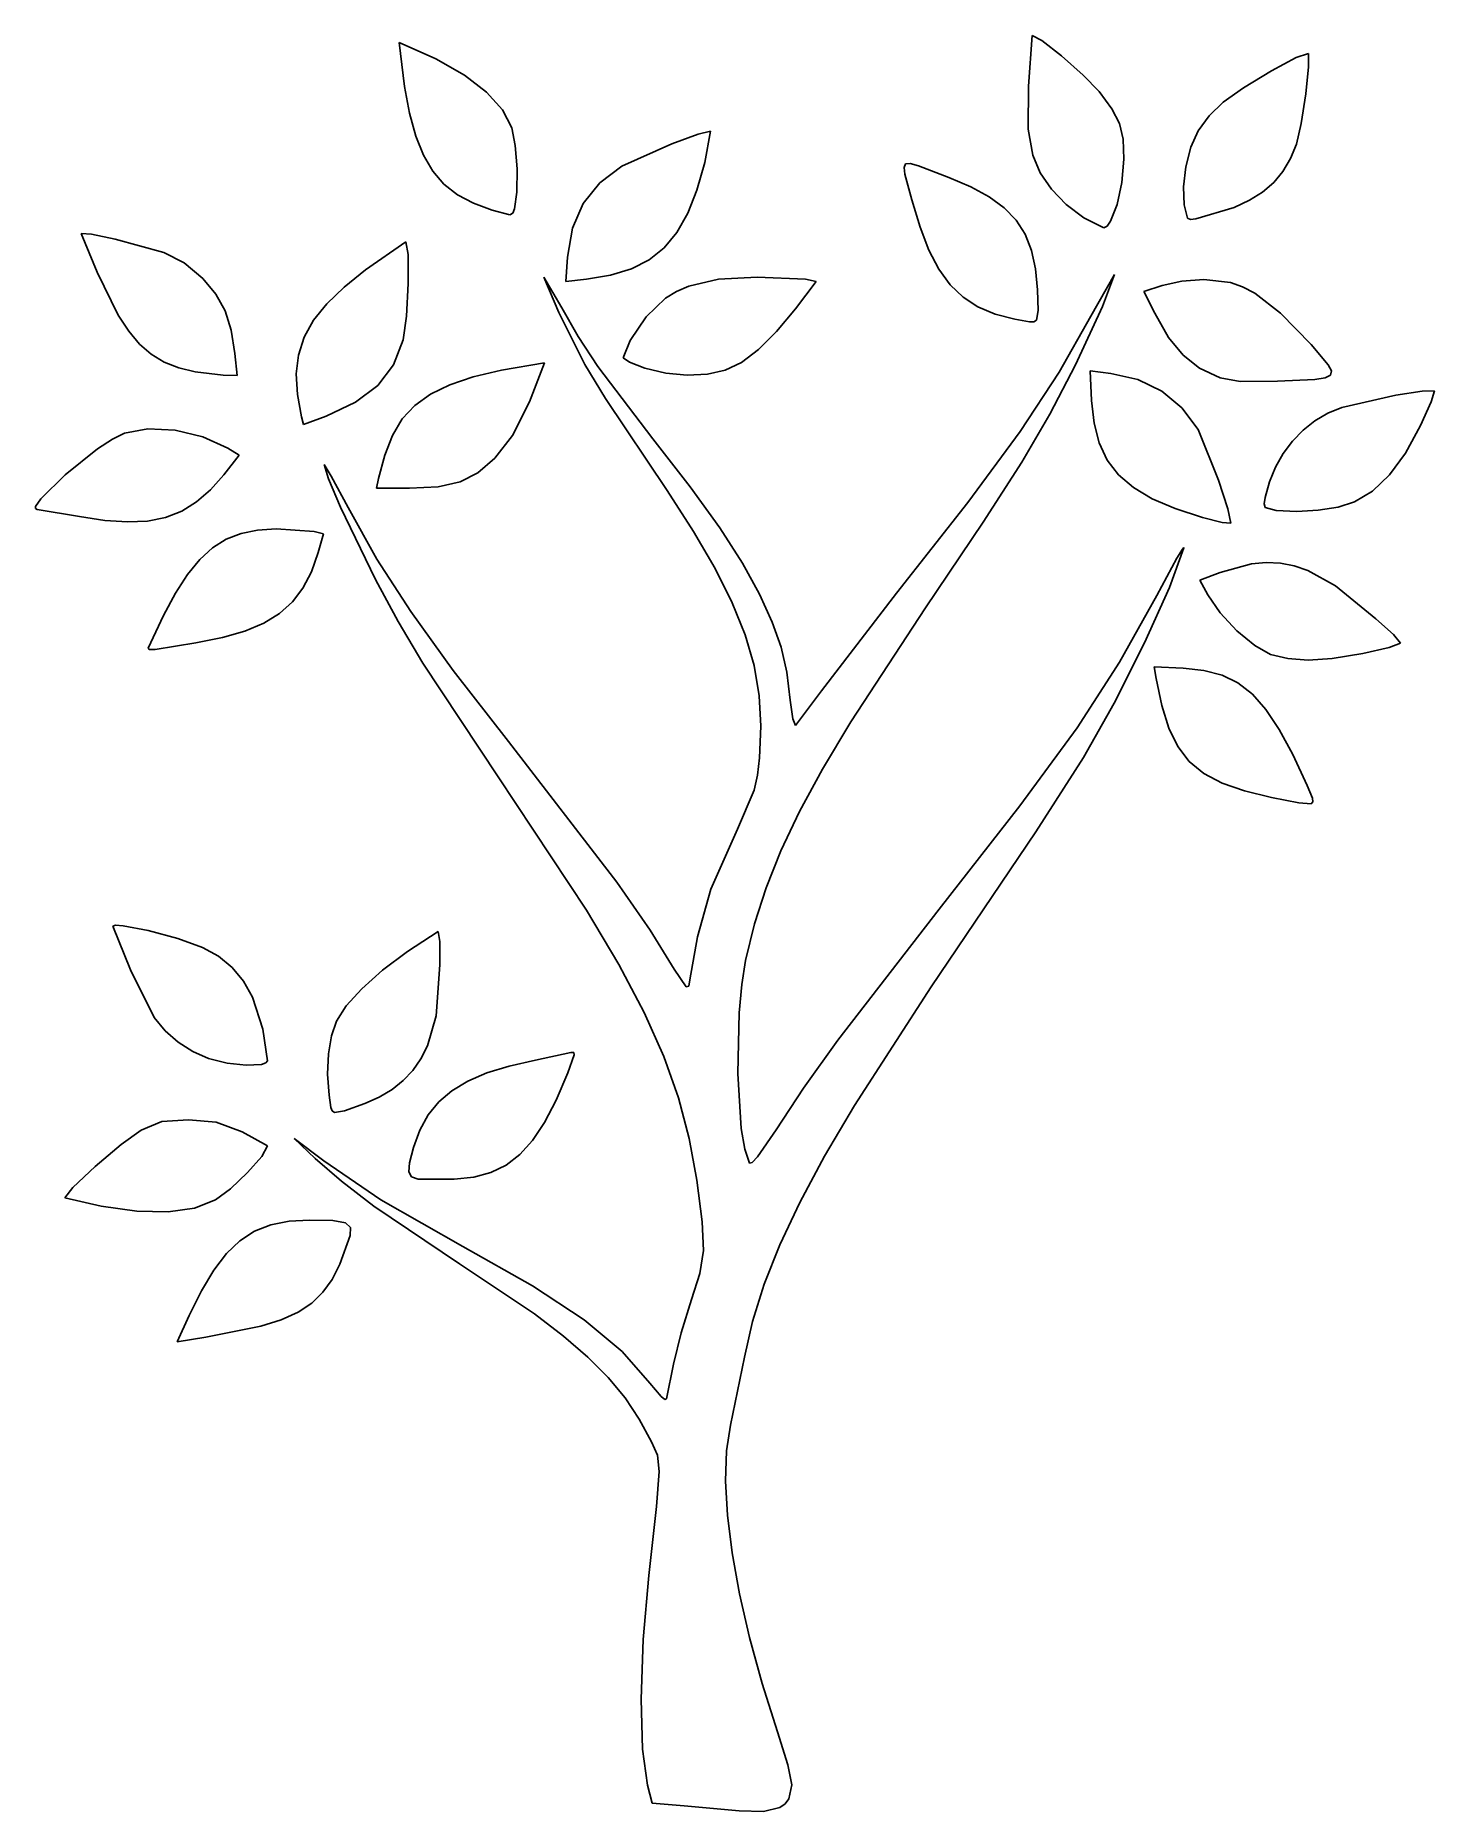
# Model space of a CAD drawing. Extents: x 96 to 209, y 81 to 224.
import ezdxf

# ---------------------------------------------------------------- set-up
doc = ezdxf.new("R2010")
doc.units = 0

msp = doc.modelspace()

# ---------------------------------------------------------------- linework, layer by layer
at = {"layer": 'Layer 1'}
for p, q in [((125.879956, 219.539078), (125.459662, 223.079561)), ((125.459662, 223.079561), (128.41355, 221.764005)), ((175.944383, 219.575081), (176.243533, 223.627874)), ((176.243533, 223.627874), (177.027433, 223.221691)), ((177.027433, 223.221691), (178.59999, 221.988937)), ((128.41355, 221.764005), (130.696977, 220.439166)), ((178.59999, 221.988937), (180.336551, 220.452369)), ((195.425104, 220.784116), (197.424375, 221.853225)), ((197.424375, 221.853225), (198.392215, 222.189579)), ((198.417908, 221.129188), (198.187876, 218.949237)), ((198.392215, 222.189579), (198.417908, 221.129188)), ((126.293214, 217.391096), (125.879956, 219.539078)), ((130.696977, 220.439166), (132.473492, 219.071458)), ((175.930977, 216.12221), (175.944383, 219.575081)), ((180.336551, 220.452369), (181.612467, 219.134744)), ((191.556917, 218.288176), (193.200564, 219.442387)), ((193.200564, 219.442387), (195.425104, 220.784116)), ((132.473492, 219.071458), (133.740853, 217.662925)), ((181.612467, 219.134744), (182.636651, 217.758053)), ((190.444591, 217.17346), (191.556917, 218.288176)), ((198.187876, 218.949237), (197.822413, 216.5706)), ((126.794209, 215.566947), (126.293214, 217.391096)), ((133.740853, 217.662925), (134.496821, 216.215612)), ((182.636651, 217.758053), (183.243897, 216.573952)), ((183.243897, 216.573952), (183.532581, 215.314088)), ((189.560606, 215.990861), (190.444591, 217.17346)), ((197.822413, 216.5706), (197.441814, 214.91415)), ((127.405935, 214.034246), (126.794209, 215.566947)), ((134.496821, 216.215612), (134.776227, 214.806021)), ((147.337206, 214.948145), (149.436521, 215.727203)), ((149.436521, 215.727203), (150.428435, 215.966692)), ((150.428435, 215.966692), (149.976834, 213.440103)), ((176.296709, 214.021938), (175.930977, 216.12221)), ((183.532581, 215.314088), (183.601078, 213.710105)), ((188.977435, 214.673378), (189.560606, 215.990861)), ((128.151387, 212.760607), (127.405935, 214.034246)), ((134.776227, 214.806021), (134.916188, 212.923815)), ((143.324509, 213.158222), (147.337206, 214.948145)), ((176.882543, 212.624198), (176.296709, 214.021938)), ((183.601078, 213.710105), (183.440661, 211.847772)), ((188.565599, 213.099239), (188.977435, 214.673378)), ((196.953242, 213.750912), (196.349126, 212.731119)), ((197.441814, 214.91415), (196.953242, 213.750912)), ((129.053557, 211.713645), (128.151387, 212.760607)), ((134.916188, 212.923815), (134.900325, 211.063003)), ((141.547194, 211.820054), (143.324509, 213.158222)), ((149.976834, 213.440103), (149.343608, 211.225728)), ((165.963733, 213.048695), (166.090783, 213.326439)), ((166.036525, 212.494049), (165.963733, 213.048695)), ((166.592713, 210.438105), (166.036525, 212.494049)), ((166.090783, 213.326439), (166.464909, 213.356267)), ((166.464909, 213.356267), (167.133341, 213.167165)), ((167.133341, 213.167165), (169.542051, 212.248118)), ((169.542051, 212.248118), (171.309487, 211.499482)), ((177.78435, 211.294484), (176.882543, 212.624198)), ((188.365975, 211.481802), (188.565599, 213.099239)), ((196.349126, 212.731119), (195.612857, 211.842472)), ((130.135441, 210.860972), (129.053557, 211.713645)), ((131.420032, 210.170205), (130.135441, 210.860972)), ((134.900325, 211.063003), (134.712261, 209.717595)), ((140.228338, 210.156517), (141.547194, 211.820054)), ((149.343608, 211.225728), (148.610481, 209.367396)), ((171.309487, 211.499482), (172.786178, 210.694093)), ((178.965618, 210.077432), (177.78435, 211.294484)), ((183.440661, 211.847772), (183.047644, 210.066576)), ((188.419438, 210.034423), (188.365975, 211.481802)), ((194.727824, 211.072671), (193.677415, 210.409419)), ((195.612857, 211.842472), (194.727824, 211.072671)), ((132.930324, 209.608956), (131.420032, 210.170205)), ((134.350617, 209.250609), (132.930324, 209.608956)), ((132.930324, 209.608956), (132.930324, 209.608956)), ((134.712261, 209.717595), (134.580833, 209.375879)), ((139.366757, 208.165626), (140.228338, 210.156517)), ((167.245704, 208.259025), (166.592713, 210.438105)), ((172.786178, 210.694093), (173.99233, 209.806422)), ((173.99233, 209.806422), (174.94815, 208.810945)), ((180.389838, 209.017681), (178.965618, 210.077432)), ((183.047644, 210.066576), (182.529158, 208.732652)), ((188.692035, 208.977787), (188.419438, 210.034423)), ((188.419438, 210.034423), (188.419438, 210.034423)), ((192.445022, 209.840416), (189.367835, 208.935961)), ((193.677415, 210.409419), (192.445022, 209.840416)), ((134.580833, 209.375879), (134.350617, 209.250609)), ((138.961266, 205.845393), (139.366757, 208.165626)), ((148.610481, 209.367396), (147.748373, 207.836461)), ((167.957711, 206.418025), (167.245704, 208.259025)), ((174.94815, 208.810945), (175.673842, 207.682135)), ((181.992338, 208.212134), (180.389838, 209.017681)), ((180.389838, 209.017681), (180.389838, 209.017681)), ((182.256344, 208.347834), (181.992338, 208.212134)), ((182.529158, 208.732652), (182.256344, 208.347834)), ((188.942424, 208.873005), (188.692035, 208.977787)), ((189.367835, 208.935961), (188.942424, 208.873005)), ((101.251619, 204.635405), (99.956504, 207.759537)), ((99.956504, 207.759537), (100.774721, 207.687643)), ((100.774721, 207.687643), (102.691602, 207.281244)), ((102.691602, 207.281244), (106.594758, 206.215454)), ((122.757949, 204.826994), (125.991504, 207.071042)), ((125.991504, 207.071042), (126.179999, 206.070487)), ((146.728205, 206.604277), (145.520897, 205.642199)), ((147.748373, 207.836461), (146.728205, 206.604277)), ((175.673842, 207.682135), (176.189612, 206.394465)), ((106.594758, 206.215454), (108.223938, 205.398395)), ((108.223938, 205.398395), (109.719649, 204.130111)), ((126.179999, 206.070487), (126.192623, 203.739108)), ((138.821947, 203.898254), (138.961266, 205.845393)), ((138.961266, 205.845393), (138.961266, 205.845393)), ((145.520897, 205.642199), (144.09737, 204.92158)), ((168.753257, 204.886695), (167.957711, 206.418025)), ((176.189612, 206.394465), (176.515667, 204.922408)), ((102.93177, 201.192567), (101.251619, 204.635405)), ((109.719649, 204.130111), (110.765324, 202.884147)), ((121.04027, 203.455745), (122.757949, 204.826994)), ((126.192623, 203.739108), (126.055338, 201.109978)), ((138.268404, 201.415443), (137.055115, 204.255661)), ((137.055115, 204.255661), (138.499565, 201.786216)), ((140.485337, 204.090135), (138.821947, 203.898254)), ((142.428543, 204.413774), (140.485337, 204.090135)), ((144.09737, 204.92158), (142.428543, 204.413774)), ((148.700244, 203.536567), (151.090452, 204.082274)), ((151.090452, 204.082274), (154.178449, 204.252311)), ((154.178449, 204.252311), (158.046705, 204.081733)), ((158.91635, 203.907802), (157.246859, 201.714667)), ((158.046705, 204.081733), (158.91635, 203.907802)), ((169.656867, 203.636622), (168.753257, 204.886695)), ((176.515667, 204.922408), (176.672212, 203.24044)), ((180.945604, 201.112569), (182.83277, 204.446804)), ((182.83277, 204.446804), (181.872976, 201.890082)), ((186.661721, 203.571029), (188.247637, 203.913855)), ((188.247637, 203.913855), (190.008332, 204.056446)), ((190.008332, 204.056446), (192.136771, 203.812358)), ((192.136771, 203.812358), (193.121905, 203.47652)), ((110.765324, 202.884147), (111.509589, 201.541819)), ((119.658212, 202.119378), (121.04027, 203.455745)), ((145.288384, 201.057685), (146.826622, 202.550076)), ((146.826622, 202.550076), (147.710185, 203.10249)), ((147.710185, 203.10249), (148.700244, 203.536567)), ((170.693065, 202.639396), (169.656867, 203.636622)), ((171.886375, 201.866605), (170.693065, 202.639396)), ((176.672212, 203.24044), (176.732295, 201.58035)), ((185.200267, 203.085613), (186.661721, 203.571029)), ((186.0716, 201.35951), (185.200267, 203.085613)), ((193.121905, 203.47652), (194.099343, 202.970837)), ((194.099343, 202.970837), (196.166212, 201.367995)), ((103.7676, 199.908635), (102.93177, 201.192567)), ((111.509589, 201.541819), (112.000546, 199.990442)), ((118.59793, 200.786042), (119.658212, 202.119378)), ((126.055338, 201.109978), (125.794107, 199.216168)), ((140.364207, 197.230436), (138.268404, 201.415443)), ((138.499565, 201.786216), (139.827752, 199.493163)), ((143.985605, 199.157816), (145.288384, 201.057685)), ((157.246859, 201.714667), (155.741498, 199.8936)), ((173.261322, 201.289836), (171.886375, 201.866605)), ((174.84243, 200.880678), (173.261322, 201.289836)), ((176.022415, 200.664861), (174.84243, 200.880678)), ((174.84243, 200.880678), (174.84243, 200.880678)), ((176.732295, 201.58035), (176.584034, 200.809954)), ((178.401797, 196.626209), (180.945604, 201.112569)), ((181.872976, 201.890082), (179.704139, 197.209675)), ((187.184157, 199.415983), (186.0716, 201.35951)), ((196.166212, 201.367995), (198.607539, 198.839946)), ((104.640535, 198.87571), (103.7676, 199.908635)), ((112.000546, 199.990442), (112.286299, 198.117327)), ((117.845578, 199.423886), (118.59793, 200.786042)), ((139.827752, 199.493163), (141.408743, 197.091327)), ((155.741498, 199.8936), (154.292823, 198.455701)), ((176.367707, 200.675769), (176.022415, 200.664861)), ((176.584034, 200.809954), (176.367707, 200.675769)), ((105.58053, 198.063304), (104.640535, 198.87571)), ((106.617537, 197.440929), (105.58053, 198.063304)), ((112.286299, 198.117327), (112.455904, 196.353438)), ((117.209285, 196.485716), (117.387311, 198.001061)), ((117.387311, 198.001061), (117.845578, 199.423886)), ((125.794107, 199.216168), (124.997632, 197.202308)), ((143.418727, 197.788801), (143.985605, 199.157816)), ((154.292823, 198.455701), (152.915314, 197.413677)), ((188.341818, 197.98972), (187.184157, 199.415983)), ((198.607539, 198.839946), (199.984681, 197.222347)), ((107.781508, 196.978096), (106.617537, 197.440929)), ((109.102398, 196.644316), (107.781508, 196.978096)), ((111.356761, 196.384362), (109.102398, 196.644316)), ((109.102398, 196.644316), (109.102398, 196.644316)), ((124.997632, 197.202308), (123.745204, 195.55775)), ((131.404398, 196.241088), (133.666238, 196.791112)), ((133.666238, 196.791112), (137.120328, 197.383688)), ((137.120328, 197.383688), (135.907602, 194.237898)), ((142.028043, 194.519115), (140.364207, 197.230436)), ((141.408743, 197.091327), (145.807295, 191.273438)), ((143.936869, 197.422657), (143.418727, 197.788801)), ((145.182615, 196.943972), (143.936869, 197.422657)), ((146.850358, 196.552112), (145.182615, 196.943972)), ((145.182615, 196.943972), (145.182615, 196.943972)), ((151.623451, 196.780235), (150.202603, 196.466892)), ((152.915314, 197.413677), (151.623451, 196.780235)), ((175.267607, 191.870969), (178.401797, 196.626209)), ((179.704139, 197.209675), (177.657248, 193.25853)), ((181.010814, 194.350612), (180.878957, 196.722227)), ((180.878957, 196.722227), (182.536886, 196.527369)), ((189.674288, 196.952398), (188.341818, 197.98972)), ((191.31127, 196.175698), (189.674288, 196.952398)), ((199.984681, 197.222347), (200.244592, 196.725955)), ((200.244592, 196.725955), (200.173879, 196.388936)), ((112.455904, 196.353438), (111.356761, 196.384362)), ((117.297653, 194.846), (117.209285, 196.485716)), ((123.745204, 195.55775), (121.969018, 194.215627)), ((127.970563, 194.863149), (129.519585, 195.610569)), ((129.519585, 195.610569), (131.404398, 196.241088)), ((148.56763, 196.391968), (146.850358, 196.552112)), ((150.202603, 196.466892), (148.56763, 196.391968)), ((182.536886, 196.527369), (184.726583, 196.034769)), ((184.726583, 196.034769), (186.63756, 195.111577)), ((192.924872, 195.889427), (191.31127, 196.175698)), ((191.31127, 196.175698), (191.31127, 196.175698)), ((195.91206, 195.901127), (192.924872, 195.889427)), ((198.906037, 196.046325), (195.91206, 195.901127)), ((199.738906, 196.174618), (198.906037, 196.046325)), ((200.173879, 196.388936), (199.738906, 196.174618)), ((117.63857, 193.050064), (117.297653, 194.846)), ((121.969018, 194.215627), (119.601268, 193.109074)), ((125.714932, 192.871998), (126.716091, 193.962427)), ((126.716091, 193.962427), (127.970563, 194.863149)), ((135.907602, 194.237898), (134.55684, 191.539718)), ((146.95183, 187.143071), (142.028043, 194.519115)), ((181.213799, 192.527323), (181.010814, 194.350612)), ((186.63756, 195.111577), (188.249423, 193.770901)), ((188.249423, 193.770901), (189.541777, 192.025846)), ((199.958198, 193.326619), (201.070444, 193.783416)), ((201.070444, 193.783416), (205.422557, 194.78529)), ((205.422557, 194.78529), (207.518729, 195.114332)), ((208.24163, 194.254446), (207.386547, 192.338904)), ((207.518729, 195.114332), (208.510911, 195.137549)), ((208.510911, 195.137549), (208.24163, 194.254446)), ((117.791301, 192.427804), (117.63857, 193.050064)), ((117.63857, 193.050064), (117.63857, 193.050064)), ((119.601268, 193.109074), (117.791301, 192.427804)), ((124.925846, 191.55546), (125.714932, 192.871998)), ((177.657248, 193.25853), (175.41842, 189.41895)), ((181.623276, 190.945789), (181.213799, 192.527323)), ((197.973618, 191.965328), (198.922196, 192.716206)), ((198.922196, 192.716206), (199.958198, 193.326619)), ((207.386547, 192.338904), (206.182189, 190.134271)), ((101.260327, 190.464441), (102.459309, 191.260397)), ((102.459309, 191.260397), (103.421934, 191.745856)), ((103.421934, 191.745856), (105.292132, 192.090864)), ((105.292132, 192.090864), (107.483881, 191.974268)), ((107.483881, 191.974268), (109.720576, 191.436914)), ((109.720576, 191.436914), (111.725608, 190.519648)), ((124.307594, 189.976407), (124.925846, 191.55546)), ((134.55684, 191.539718), (133.143331, 189.7373)), ((145.807295, 191.273438), (148.80109, 187.425107)), ((171.076889, 186.182209), (175.267607, 191.870969)), ((182.265857, 189.577916), (181.623276, 190.945789)), ((189.541777, 192.025846), (191.178349, 187.954022)), ((196.383466, 190.094796), (197.123648, 191.087141)), ((197.123648, 191.087141), (197.973618, 191.965328)), ((98.677192, 188.401228), (101.260327, 190.464441)), ((112.629154, 189.969775), (111.397666, 188.400732)), ((111.725608, 190.519648), (112.629154, 189.969775)), ((123.818938, 188.098438), (124.307594, 189.976407)), ((133.143331, 189.7373), (131.78605, 188.559368)), ((183.168158, 188.395611), (182.265857, 189.577916)), ((195.764255, 189.001447), (196.383466, 190.094796)), ((206.182189, 190.134271), (204.900813, 188.378941)), ((96.720335, 186.47659), (98.677192, 188.401228)), ((111.397666, 188.400732), (110.330037, 187.184134)), ((119.802624, 188.060729), (119.435386, 189.211351)), ((119.435386, 189.211351), (120.002962, 188.294388)), ((120.769172, 185.792034), (119.802624, 188.060729)), ((120.002962, 188.294388), (121.359766, 185.770105)), ((123.652418, 187.322327), (123.818938, 188.098438)), ((123.818938, 188.098438), (123.818938, 188.098438)), ((131.78605, 188.559368), (130.344299, 187.818176)), ((175.41842, 189.41895), (172.316964, 184.604006)), ((184.356792, 187.370782), (183.168158, 188.395611)), ((195.277196, 187.820248), (195.764255, 189.001447)), ((204.900813, 188.378941), (203.541792, 187.072184)), ((110.330037, 187.184134), (109.214033, 186.213024)), ((126.288631, 187.322327), (123.652418, 187.322327)), ((128.588388, 187.432803), (126.288631, 187.322327)), ((130.344299, 187.818176), (128.588388, 187.432803)), ((149.077613, 183.851303), (146.95183, 187.143071)), ((148.80109, 187.425107), (151.173706, 184.142984)), ((185.858375, 186.475333), (184.356792, 187.370782)), ((191.178349, 187.954022), (191.931202, 185.669168)), ((194.933471, 186.564352), (195.277196, 187.820248)), ((203.541792, 187.072184), (202.104495, 186.21327)), ((96.294007, 185.677714), (96.304199, 185.853854)), ((96.43756, 185.610901), (96.294007, 185.677714)), ((96.304199, 185.853854), (96.720335, 186.47659)), ((99.815393, 185.054285), (96.43756, 185.610901)), ((108.019533, 185.4787), (106.716417, 184.97246)), ((109.214033, 186.213024), (108.019533, 185.4787)), ((123.566964, 179.98455), (120.769172, 185.792034)), ((121.359766, 185.770105), (123.679939, 181.628794)), ((165.3635, 178.895293), (171.076889, 186.182209)), ((187.69952, 185.681172), (185.858375, 186.475333)), ((189.906842, 184.960206), (187.69952, 185.681172)), ((191.931202, 185.669168), (192.183693, 184.516578)), ((194.849063, 186.053494), (194.933471, 186.564352)), ((194.918647, 185.770262), (194.849063, 186.053494)), ((195.823064, 185.536149), (194.918647, 185.770262)), ((197.473785, 185.448331), (195.823064, 185.536149)), ((195.823064, 185.536149), (195.823064, 185.536149)), ((199.192293, 185.544995), (197.473785, 185.448331)), ((200.796544, 185.806516), (199.192293, 185.544995)), ((202.104495, 186.21327), (200.796544, 185.806516)), ((101.854173, 184.735216), (99.815393, 185.054285)), ((99.815393, 185.054285), (99.815393, 185.054285)), ((103.663857, 184.60942), (101.854173, 184.735216)), ((105.274565, 184.685601), (103.663857, 184.60942)), ((106.716417, 184.97246), (105.274565, 184.685601)), ((112.777115, 183.699151), (114.104593, 183.964285)), ((114.104593, 183.964285), (115.592572, 184.050666)), ((115.592572, 184.050666), (118.638083, 183.853805)), ((118.638083, 183.853805), (119.398553, 183.650537)), ((150.815541, 180.865954), (149.077613, 183.851303)), ((151.173706, 184.142984), (153.004718, 181.311336)), ((172.316964, 184.604006), (167.682189, 177.726772)), ((191.481194, 184.568065), (189.906842, 184.960206)), ((189.906842, 184.960206), (189.906842, 184.960206)), ((192.183693, 184.516578), (191.481194, 184.568065)), ((109.468195, 181.608691), (110.487867, 182.543609)), ((110.487867, 182.543609), (111.58119, 183.233011)), ((111.58119, 183.233011), (112.777115, 183.699151)), ((119.398553, 183.650537), (118.966742, 182.170321)), ((188.417668, 182.52455), (187.254163, 179.365944)), ((187.855291, 181.696404), (188.304279, 182.442198)), ((188.304279, 182.442198), (188.407396, 182.574118)), ((188.407396, 182.574118), (188.417668, 182.52455)), ((108.493225, 180.406002), (109.468195, 181.608691)), ((118.966742, 182.170321), (118.423956, 180.624047)), ((123.679939, 181.628794), (126.391599, 177.423341)), ((153.004718, 181.311336), (154.373699, 178.814431)), ((186.236765, 178.71455), (187.855291, 181.696404)), ((191.320445, 180.557447), (193.838306, 181.250567)), ((193.838306, 181.250567), (195.014334, 181.359934)), ((195.014334, 181.359934), (196.15187, 181.309211)), ((196.15187, 181.309211), (197.263496, 181.096927)), ((197.263496, 181.096927), (198.361793, 180.721611)), ((107.534006, 178.913287), (108.493225, 180.406002)), ((118.423956, 180.624047), (117.748158, 179.30634)), ((125.37462, 176.633288), (123.566964, 179.98455)), ((152.188437, 178.121099), (150.815541, 180.865954)), ((189.692164, 179.939877), (191.320445, 180.557447)), ((190.332668, 178.762767), (189.692164, 179.939877)), ((198.361793, 180.721611), (200.568727, 179.475996)), ((106.561588, 177.10829), (107.534006, 178.913287)), ((116.908203, 178.194151), (115.872951, 177.264429)), ((117.748158, 179.30634), (116.908203, 178.194151)), ((153.219123, 175.55081), (152.188437, 178.121099)), ((154.373699, 178.814431), (155.389653, 176.578724)), ((159.347781, 171.060959), (165.3635, 178.895293)), ((183.257627, 173.377366), (186.236765, 178.71455)), ((187.254163, 179.365944), (185.241604, 174.924258)), ((191.328459, 177.32144), (190.332668, 178.762767)), ((200.568727, 179.475996), (203.809215, 176.852713)), ((105.318727, 174.486855), (106.561588, 177.10829)), ((115.872951, 177.264429), (114.611256, 176.494126)), ((126.391599, 177.423341), (129.80653, 172.699325)), ((167.682189, 177.726772), (161.698297, 168.588924)), ((192.663751, 175.885482), (191.328459, 177.32144)), ((203.809215, 176.852713), (205.210264, 175.571526)), ((111.283969, 175.339576), (109.156091, 174.909229)), ((113.091977, 175.860192), (111.283969, 175.339576)), ((114.611256, 176.494126), (113.091977, 175.860192)), ((127.362219, 173.293727), (125.37462, 176.633288)), ((153.930422, 173.08916), (153.219123, 175.55081)), ((155.389653, 176.578724), (156.093368, 174.574498)), ((194.087591, 174.69388), (192.663751, 175.885482)), ((205.210264, 175.571526), (205.789838, 174.902252)), ((105.41073, 174.373354), (105.318727, 174.486855)), ((105.318727, 174.486855), (105.318727, 174.486855)), ((105.88385, 174.384221), (105.41073, 174.373354)), ((109.156091, 174.909229), (105.88385, 174.384221)), ((156.093368, 174.574498), (156.552873, 172.567148)), ((185.241604, 174.924258), (182.804386, 170.084685)), ((195.349027, 173.98562), (194.087591, 174.69388)), ((196.759954, 173.662944), (195.349027, 173.98562)), ((195.349027, 173.98562), (195.349027, 173.98562)), ((202.757302, 174.065254), (200.291621, 173.672013)), ((204.884483, 174.530361), (202.757302, 174.065254)), ((205.789838, 174.902252), (204.884483, 174.530361)), ((133.416274, 164.180153), (127.362219, 173.293727)), ((129.80653, 172.699325), (134.236514, 167.002327)), ((154.345158, 170.670223), (153.930422, 173.08916)), ((156.552873, 172.567148), (156.836195, 170.322065)), ((179.838525, 168.100713), (183.257627, 173.377366)), ((186.194706, 172.047165), (186.034237, 172.999778)), ((186.034237, 172.999778), (188.362593, 172.871452)), ((188.362593, 172.871452), (190.022412, 172.690939)), ((190.022412, 172.690939), (191.46809, 172.316027)), ((198.370763, 173.51572), (196.759954, 173.662944)), ((200.291621, 173.672013), (198.370763, 173.51572)), ((157.24917, 168.273287), (159.347781, 171.060959)), ((186.637533, 169.882198), (186.194706, 172.047165)), ((191.46809, 172.316027), (192.747017, 171.701899)), ((192.747017, 171.701899), (193.906584, 170.803735)), ((154.486153, 168.228071), (154.345158, 170.670223)), ((156.836195, 170.322065), (157.037875, 168.819504)), ((182.804386, 170.084685), (180.366904, 165.73242)), ((187.198512, 168.083594), (186.637533, 169.882198)), ((193.906584, 170.803735), (194.994181, 169.576719)), ((194.994181, 169.576719), (196.057199, 167.976032)), ((154.37623, 165.696779), (154.486153, 168.228071)), ((157.037875, 168.819504), (157.24917, 168.273287)), ((161.698297, 168.588924), (159.431391, 164.792956)), ((175.254991, 161.840138), (179.838525, 168.100713)), ((134.236514, 167.002327), (142.925157, 155.733186)), ((187.920482, 166.607195), (187.198512, 168.083594)), ((196.057199, 167.976032), (197.143027, 165.956856)), ((154.212112, 164.2954), (154.37623, 165.696779)), ((180.366904, 165.73242), (176.525415, 159.759497)), ((188.846282, 165.408844), (187.920482, 166.607195)), ((190.018752, 164.444385), (188.846282, 165.408844)), ((197.143027, 165.956856), (198.299056, 163.474375)), ((140.485325, 153.462257), (133.416274, 164.180153)), ((153.933593, 163.101342), (154.212112, 164.2954)), ((159.431391, 164.792956), (157.57802, 161.375393)), ((191.480731, 163.66966), (190.018752, 164.444385)), ((152.613199, 159.970569), (153.933593, 163.101342)), ((193.275059, 163.040511), (191.480731, 163.66966)), ((195.444576, 162.512781), (193.275059, 163.040511)), ((197.62385, 162.071272), (195.444576, 162.512781)), ((195.444576, 162.512781), (195.444576, 162.512781)), ((198.299056, 163.474375), (198.732471, 162.444735)), ((198.732471, 162.444735), (198.761989, 162.160767)), ((157.57802, 161.375393), (156.085819, 158.233562)), ((168.782554, 153.551187), (175.254991, 161.840138)), ((198.613609, 162.012812), (197.62385, 162.071272)), ((198.761989, 162.160767), (198.613609, 162.012812)), ((150.463992, 155.148994), (152.613199, 159.970569)), ((176.525415, 159.759497), (168.150314, 147.316596)), ((156.085819, 158.233562), (154.902418, 155.264791)), ((142.925157, 155.733186), (145.606551, 151.878325)), ((149.394677, 151.334444), (150.463992, 155.148994)), ((154.902418, 155.264791), (153.97545, 152.366407)), ((143.071862, 149.117997), (140.485325, 153.462257)), ((160.663688, 143.05077), (168.782554, 153.551187)), ((102.496504, 152.1841), (102.722023, 152.273263)), ((103.902449, 148.701792), (102.496504, 152.1841)), ((102.722023, 152.273263), (103.333968, 152.230782)), ((103.333968, 152.230782), (105.329464, 151.84218)), ((105.329464, 151.84218), (107.707646, 151.200871)), ((107.707646, 151.200871), (109.693171, 150.489432)), ((126.12355, 150.146049), (128.592995, 151.762327)), ((128.592995, 151.762327), (128.727793, 150.973243)), ((145.606551, 151.878325), (147.529375, 148.728726)), ((148.785371, 147.881772), (149.394677, 151.334444)), ((153.97545, 152.366407), (153.252548, 149.435735)), ((109.693171, 150.489432), (110.963412, 149.781627)), ((110.963412, 149.781627), (112.057281, 148.876585)), ((124.135398, 148.650186), (126.12355, 150.146049)), ((128.727793, 150.973243), (128.73344, 149.095585)), ((105.821076, 144.875208), (103.902449, 148.701792)), ((112.057281, 148.876585), (112.970808, 147.778267)), ((122.476963, 147.176424), (124.135398, 148.650186)), ((128.73344, 149.095585), (128.428756, 145.012111)), ((145.12015, 145.259709), (143.071862, 149.117997)), ((147.529375, 148.728726), (148.491045, 147.33086)), ((153.252548, 149.435735), (152.937428, 147.502614)), ((112.970808, 147.778267), (113.700027, 146.490634)), ((121.217285, 145.792378), (122.476963, 147.176424)), ((148.491045, 147.33086), (148.712301, 147.369007)), ((148.712301, 147.369007), (148.785371, 147.881772)), ((152.937428, 147.502614), (152.729212, 145.251261)), ((168.150314, 147.316596), (161.9847, 137.809697)), ((113.700027, 146.490634), (114.519798, 143.919462)), ((120.425405, 144.565661), (121.217285, 145.792378)), ((106.706721, 143.795693), (105.821076, 144.875208)), ((114.519798, 143.919462), (114.912648, 141.390661)), ((120.030863, 143.395571), (120.425405, 144.565661)), ((128.428756, 145.012111), (127.740035, 142.59695)), ((146.700494, 141.744532), (145.12015, 145.259709)), ((152.729212, 145.251261), (152.622241, 140.374242)), ((107.741992, 142.874391), (106.706721, 143.795693)), ((108.905123, 142.127814), (107.741992, 142.874391)), ((119.794422, 141.939485), (120.030863, 143.395571)), ((127.740035, 142.59695), (127.21299, 141.556116)), ((157.902526, 139.203032), (160.663688, 143.05077)), ((110.174349, 141.572477), (108.905123, 142.127814)), ((111.656116, 141.212246), (110.174349, 141.572477)), ((110.174349, 141.572477), (110.174349, 141.572477)), ((113.203152, 141.051759), (111.656116, 141.212246)), ((114.420361, 141.106178), (113.203152, 141.051759)), ((114.781813, 141.218713), (114.420361, 141.106178)), ((114.912648, 141.390661), (114.781813, 141.218713)), ((119.727517, 140.313574), (119.794422, 141.939485)), ((127.21299, 141.556116), (126.563073, 140.625112)), ((134.299463, 140.974603), (136.409582, 141.456291)), ((136.409582, 141.456291), (139.242123, 142.058873)), ((139.510396, 141.858736), (138.999714, 140.418021)), ((139.242123, 142.058873), (139.466913, 142.068416)), ((139.466913, 142.068416), (139.510396, 141.858736)), ((147.883201, 138.429601), (146.700494, 141.744532)), ((119.841583, 138.634007), (119.727517, 140.313574)), ((125.789472, 139.80294), (124.891375, 139.088598)), ((126.563073, 140.625112), (125.789472, 139.80294)), ((129.689379, 138.995167), (130.96444, 139.762022)), ((130.96444, 139.762022), (132.492775, 140.41584)), ((132.492775, 140.41584), (134.299463, 140.974603)), ((138.999714, 140.418021), (138.051518, 138.241417)), ((152.622241, 140.374242), (152.909144, 135.965451)), ((119.98091, 137.638218), (119.841583, 138.634007)), ((119.841583, 138.634007), (119.841583, 138.634007)), ((123.867969, 138.481087), (122.718443, 137.979407)), ((124.891375, 139.088598), (123.867969, 138.481087)), ((128.642512, 138.097294), (129.689379, 138.995167)), ((138.051518, 138.241417), (137.11657, 136.446025)), ((148.738575, 135.172052), (147.883201, 138.429601)), ((155.693423, 135.866773), (157.902526, 139.203032)), ((120.092761, 137.371746), (119.98091, 137.638218)), ((120.287555, 137.247082), (120.092761, 137.371746)), ((121.090429, 137.385759), (120.287555, 137.247082)), ((122.718443, 137.979407), (121.090429, 137.385759)), ((127.133039, 135.836572), (127.798758, 137.050423)), ((127.798758, 137.050423), (128.642512, 138.097294)), ((161.9847, 137.809697), (159.585573, 133.734331)), ((103.163163, 134.666267), (104.771845, 135.816772)), ((104.771845, 135.816772), (106.429179, 136.518256)), ((106.429179, 136.518256), (108.564282, 136.654309)), ((108.564282, 136.654309), (110.785089, 136.480865)), ((110.785089, 136.480865), (112.868171, 135.695309)), ((112.868171, 135.695309), (114.914282, 134.561549)), ((126.620276, 134.437761), (127.133039, 135.836572)), ((137.11657, 136.446025), (136.160708, 134.999938)), ((152.909144, 135.965451), (153.193268, 134.299383)), ((154.208473, 133.690313), (155.693423, 135.866773)), ((101.067047, 132.901146), (103.163163, 134.666267)), ((114.914282, 134.561549), (114.441981, 133.729338)), ((118.724282, 133.566306), (117.030949, 135.164776)), ((117.030949, 135.164776), (119.429838, 133.364199)), ((126.297509, 133.217221), (126.620276, 134.437761)), ((136.160708, 134.999938), (135.149771, 133.871247)), ((149.336924, 131.829023), (148.738575, 135.172052)), ((153.193268, 134.299383), (153.567426, 133.185662)), ((99.293189, 131.238569), (101.067047, 132.901146)), ((114.441981, 133.729338), (113.306571, 132.439165)), ((120.824974, 131.732146), (118.724282, 133.566306)), ((119.429838, 133.364199), (123.99084, 130.228153)), ((126.236956, 132.479078), (126.297509, 133.217221)), ((126.457814, 132.088111), (126.236956, 132.479078)), ((134.049598, 133.028045), (132.826029, 132.438423)), ((135.149771, 133.871247), (134.049598, 133.028045)), ((153.567426, 133.185662), (153.777568, 133.222841)), ((153.777568, 133.222841), (154.208473, 133.690313)), ((159.585573, 133.734331), (157.599735, 130.026859)), ((98.651286, 130.395695), (99.293189, 131.238569)), ((111.93029, 131.12829), (110.735375, 130.233973)), ((113.306571, 132.439165), (111.93029, 131.12829)), ((123.419505, 129.736805), (120.824974, 131.732146)), ((126.979282, 131.9091), (126.457814, 132.088111)), ((129.87206, 131.892288), (126.979282, 131.9091)), ((126.979282, 131.9091), (126.979282, 131.9091)), ((131.444903, 132.070473), (129.87206, 131.892288)), ((132.826029, 132.438423), (131.444903, 132.070473)), ((149.769697, 128.464911), (149.336924, 131.829023)), ((101.552446, 129.737618), (98.651286, 130.395695)), ((104.420993, 129.329562), (101.552446, 129.737618)), ((101.552446, 129.737618), (101.552446, 129.737618)), ((110.735375, 130.233973), (109.037582, 129.579099)), ((130.295393, 125.112588), (123.419505, 129.736805)), ((123.99084, 130.228153), (130.577615, 126.507172)), ((157.599735, 130.026859), (155.995311, 126.624156)), ((106.924413, 129.277176), (104.420993, 129.329562)), ((109.037582, 129.579099), (106.924413, 129.277176)), ((113.871219, 127.724551), (115.175777, 128.238055)), ((115.175777, 128.238055), (116.635496, 128.527283)), ((116.635496, 128.527283), (118.280668, 128.616253)), ((118.280668, 128.616253), (120.130269, 128.573768)), ((120.130269, 128.573768), (121.155176, 128.40447)), ((121.155176, 128.40447), (121.553769, 128.032997)), ((149.863127, 126.184575), (149.769697, 128.464911)), ((111.606426, 125.928633), (112.691532, 126.96275)), ((112.691532, 126.96275), (113.871219, 127.724551)), ((121.524429, 127.383986), (120.707827, 125.092327)), ((121.553769, 128.032997), (121.524429, 127.383986)), ((110.585609, 124.59818), (111.606426, 125.928633)), ((130.577615, 126.507172), (136.151972, 123.34244)), ((149.588257, 124.327723), (149.863127, 126.184575)), ((155.995311, 126.624156), (154.740429, 123.4631)), ((109.598792, 122.947371), (110.585609, 124.59818)), ((120.707827, 125.092327), (120.078426, 123.860223)), ((136.320807, 121.0849), (130.295393, 125.112588)), ((148.91613, 122.234063), (149.588257, 124.327723)), ((108.615683, 120.952187), (109.598792, 122.947371)), ((119.342932, 122.824019), (118.452128, 121.956838)), ((120.078426, 123.860223), (119.342932, 122.824019)), ((136.151972, 123.34244), (140.303939, 120.610879)), ((154.740429, 123.4631), (153.803215, 120.480568)), ((117.3568, 121.231807), (116.007732, 120.622052)), ((118.452128, 121.956838), (117.3568, 121.231807)), ((138.65364, 119.312226), (136.320807, 121.0849)), ((148.083211, 119.584595), (148.91613, 122.234063)), ((107.658682, 118.852185), (108.615683, 120.952187)), ((108.615683, 120.952187), (108.615683, 120.952187)), ((114.355707, 120.100696), (109.945926, 119.215687)), ((116.007732, 120.622052), (114.355707, 120.100696)), ((140.303939, 120.610879), (143.344167, 118.085424)), ((153.803215, 120.480568), (153.151795, 117.613438)), ((109.945926, 119.215687), (107.658682, 118.852185)), ((140.605841, 117.63305), (138.65364, 119.312226)), ((147.476077, 117.069503), (148.083211, 119.584595)), ((142.231873, 115.996913), (140.605841, 117.63305)), ((143.344167, 118.085424), (145.583306, 115.539009)), ((146.915553, 114.269009), (147.476077, 117.069503)), ((153.151795, 117.613438), (152.053962, 112.163149)), ((143.586198, 114.353352), (142.231873, 115.996913)), ((145.583306, 115.539009), (146.490864, 114.459546)), ((144.723278, 112.651908), (143.586198, 114.353352)), ((146.490864, 114.459546), (146.779199, 114.23826)), ((146.779199, 114.23826), (146.915553, 114.269009)), ((145.697578, 110.842117), (144.723278, 112.651908)), ((152.053962, 112.163149), (151.733252, 110.099453)), ((146.187573, 109.77303), (145.697578, 110.842117)), ((146.332237, 108.448999), (146.187573, 109.77303)), ((151.733252, 110.099453), (151.648432, 107.684413)), ((146.107839, 105.639913), (146.332237, 108.448999)), ((151.648432, 107.684413), (151.794699, 104.949351)), ((145.49065, 100.115661), (146.107839, 105.639913)), ((151.794699, 104.949351), (152.167252, 101.925589)), ((152.167252, 101.925589), (152.761288, 98.64445)), ((145.045726, 94.979709), (145.49065, 100.115661)), ((152.761288, 98.64445), (153.572005, 95.137256)), ((144.880075, 90.200009), (145.045726, 94.979709)), ((153.572005, 95.137256), (154.594602, 91.435329)), ((154.594602, 91.435329), (155.824276, 87.569991)), ((144.995936, 86.172308), (144.880075, 90.200009)), ((155.824276, 87.569991), (156.63019, 84.930022)), ((145.395546, 83.292349), (144.995936, 86.172308)), ((156.63019, 84.930022), (156.965393, 83.320043)), ((145.755227, 81.850151), (145.395546, 83.292349)), ((156.965393, 83.320043), (156.732688, 82.194334)), ((148.326421, 81.629069), (145.755227, 81.850151)), ((152.73206, 81.23165), (148.326421, 81.629069)), ((154.679777, 81.18159), (152.73206, 81.23165)), ((152.73206, 81.23165), (152.73206, 81.23165)), ((155.992067, 81.492), (154.679777, 81.18159)), ((156.429852, 81.792211), (155.992067, 81.492)), ((156.732688, 82.194334), (156.429852, 81.792211))]:
    msp.add_line(p, q, dxfattribs=at)

doc.saveas('drawing.dxf')
